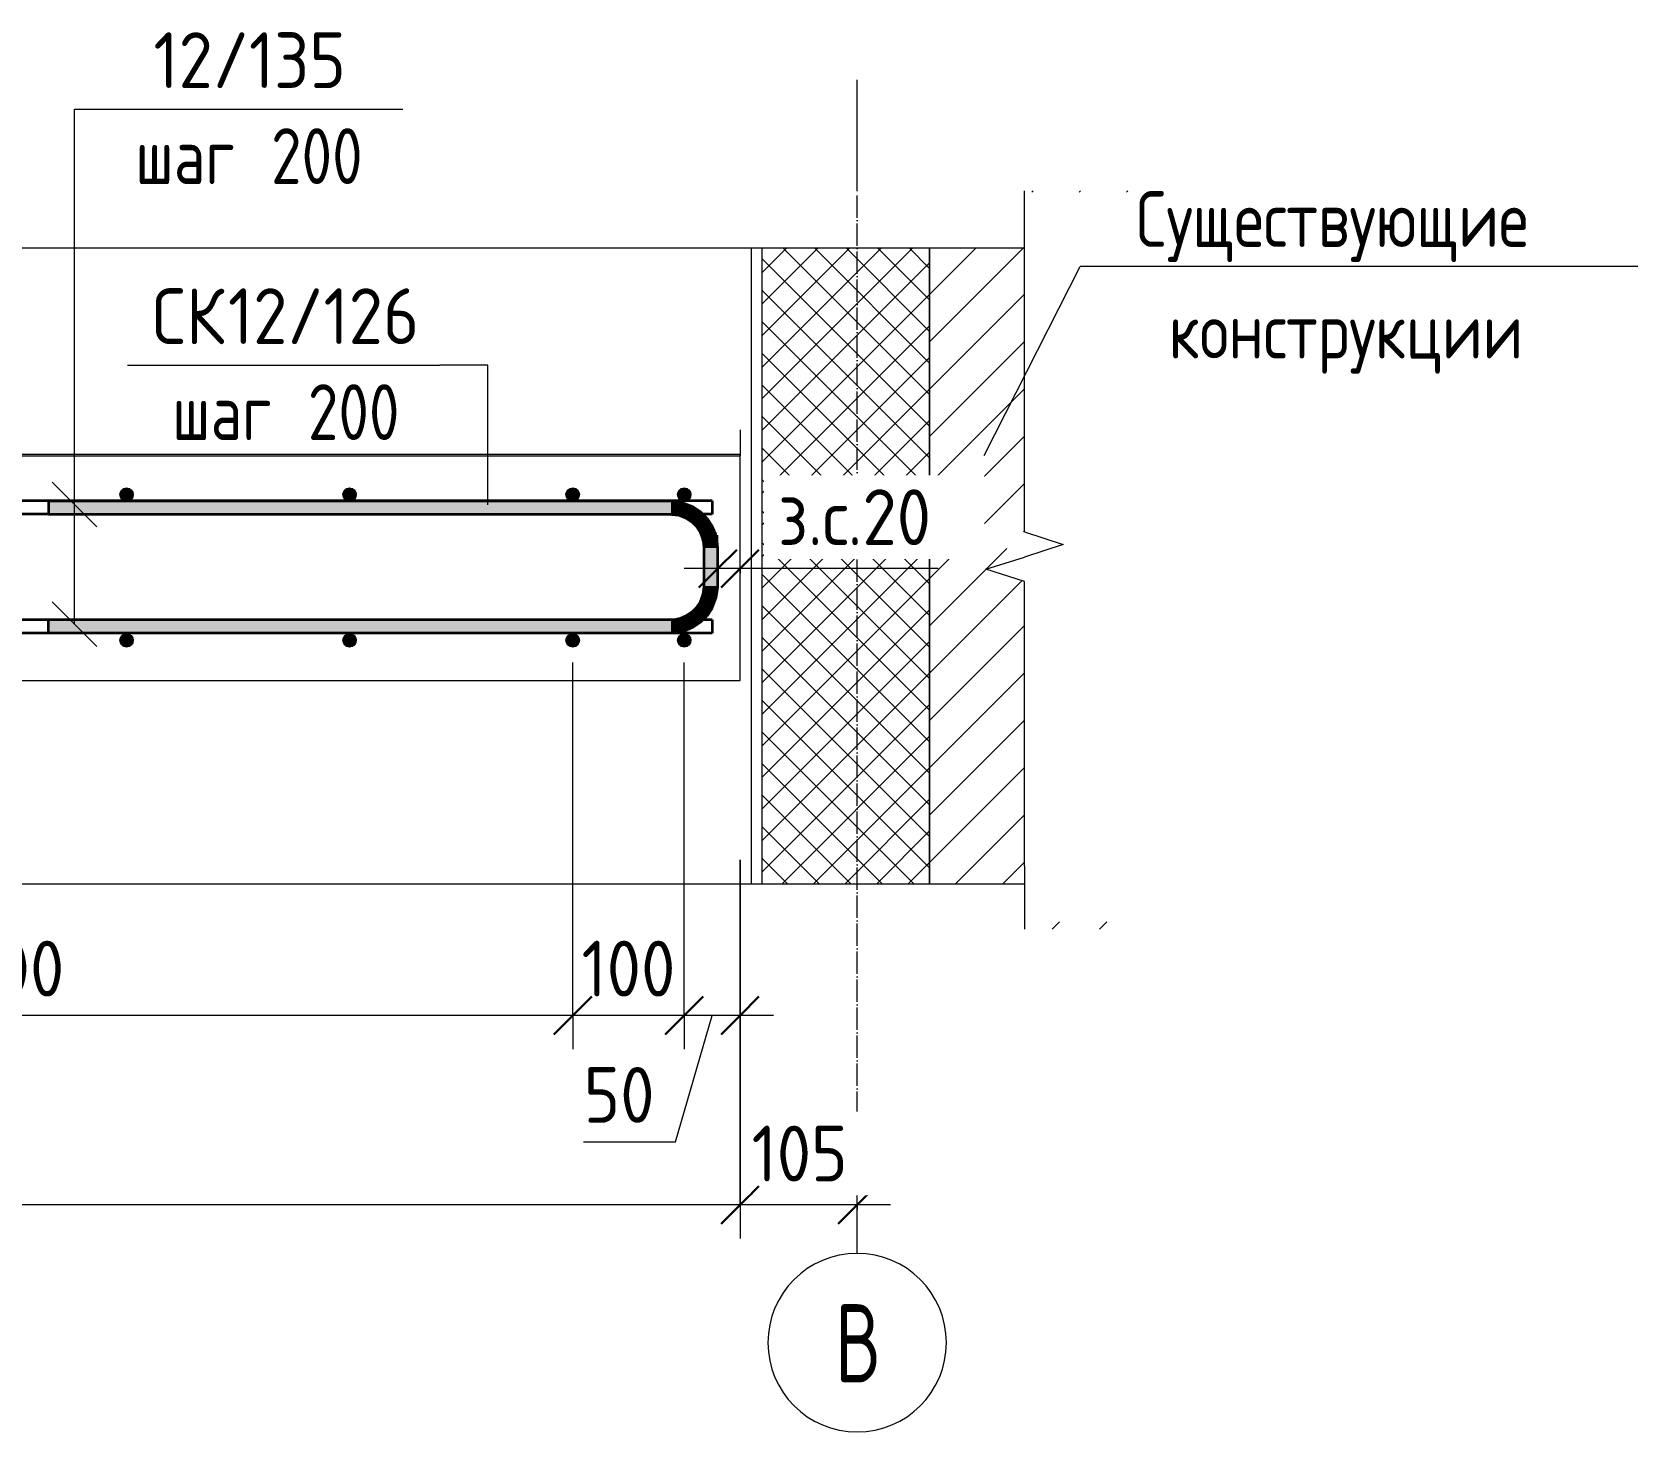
# Model space of a CAD drawing. Header units: millimetres. Extents: x 1059 to 21651, y -4238 to 7265.
# Drawn here: x 14683 to 16122, y -860 to 395 of the extents above; entities that cross this region are included whole.
import ezdxf

# ---------------------------------------------------------------- set-up
doc = ezdxf.new("R2010")
doc.units = ezdxf.units.MM
doc.linetypes.add('02 Штрихпунктирная _20 мм_', pattern=[25, 20, -2.5, 0, -2.5])
for name, color, linetype, lineweight in [('AA_Dim', 7, 'Continuous', 9), ('AA_Dim-20', 7, 'Continuous', 9), ('AA_Oformlenie', 7, 'Continuous', 9), ('AA_Vinoska', 7, 'Continuous', 9), ('AF_Perekritie', 7, 'Continuous', 60), ('AF_Perekritie_Опалубка', 253, 'Continuous', 20), ('AF_Stena', 7, 'Continuous', 60), ('AF_Stena_Опалубка_Существующая', 253, 'Continuous', 20), ('KR_Armatura', 7, 'Continuous', 20), ('KR_Armatura_Tonkie', 7, 'Continuous', 20), ('Оси', 7, 'Continuous', 9)]:
    doc.layers.add(name, color=color, linetype=linetype, lineweight=lineweight)
doc.styles.add('GOST Common', font='GOST_Common.ttf', dxfattribs={"width": 0.85, "height": 50})
doc.styles.add('ISOCPEUR_1', font='isocpeur.TTF', dxfattribs={"width": 0.9, "height": 50})
doc.styles.add('ISOCPEUR_2', font='isocpeur.TTF', dxfattribs={"width": 0.8, "height": 50})
doc.styles.add('ISOCPEUR_4', font='isocpeur.TTF', dxfattribs={"width": 0.7, "height": 70})
doc.dimstyles.new('01_Точн_3_знака__непрозр_', dxfattribs={"dimscale": 304.8, "dimtxt": 50.137748, "dimasz": 0.111549, "dimexe": 0.098425, "dimexo": 0.065617, "dimgap": 0.019685, "dimtad": 1, "dimdec": 3, "dimrnd": 0.001, "dimdsep": 46, "dimtxsty": 'ISOCPEUR_1', "dimblk1": 'OBLIQUE', "dimblk2": 'OBLIQUE', "dimsah": 1, "dimcen": 0.09, "dimdle": 0.098425, "dimazin": 0, "dimtfac": 1, "dimtdec": 4, "dimtix": 1, "dimtmove": 1, "dimatfit": 3, "dimfxl": 1, "dimtvp": 1, "dimtfill": 1, "dimtolj": 1, "dimtzin": 0, "dimlwd": 18, "dimlwe": 18, "dimarcsym": 2})
doc.dimstyles.new('01_Точн_3_знака__непрозр__1', dxfattribs={"dimscale": 304.8, "dimtxt": 50.137748, "dimasz": 0.111549, "dimexe": 0.098425, "dimexo": 0.065617, "dimgap": 0.019685, "dimtad": 1, "dimdec": 3, "dimrnd": 0.001, "dimdsep": 46, "dimtxsty": 'ISOCPEUR_1', "dimblk1": 'OBLIQUE', "dimblk2": 'OBLIQUE', "dimsah": 1, "dimcen": 0.09, "dimdle": 0.098425, "dimazin": 0, "dimtfac": 1, "dimtdec": 4, "dimtix": 1, "dimtmove": 0, "dimatfit": 3, "dimfxl": 1, "dimtvp": 1, "dimtfill": 1, "dimtolj": 1, "dimtzin": 0, "dimlwd": 18, "dimlwe": 18, "dimarcsym": 2})
doc.dimstyles.new('05_Округл_1мм__прозр_', dxfattribs={"dimscale": 304.8, "dimtxt": 50.137748, "dimasz": 0.111549, "dimexe": 0.098425, "dimexo": 0.065617, "dimgap": 0.006562, "dimtad": 1, "dimdec": 0, "dimdsep": 46, "dimtxsty": 'ISOCPEUR_1', "dimblk1": 'OBLIQUE', "dimblk2": 'OBLIQUE', "dimsah": 1, "dimcen": 0.09, "dimdle": 0.098425, "dimazin": 0, "dimtfac": 1, "dimtdec": 4, "dimtix": 1, "dimtmove": 0, "dimatfit": 3, "dimfxl": 1, "dimtvp": 1, "dimtolj": 1, "dimtzin": 0, "dimlwd": 18, "dimlwe": 18, "dimarcsym": 2})
doc.dimstyles.new('05_Округл_1мм__прозр__1', dxfattribs={"dimscale": 304.8, "dimtxt": 50.137748, "dimasz": 0.111549, "dimexe": 0.098425, "dimexo": 0.065617, "dimgap": 0.006562, "dimtad": 1, "dimdec": 0, "dimdsep": 46, "dimtxsty": 'ISOCPEUR_1', "dimblk1": 'OBLIQUE', "dimblk2": 'OBLIQUE', "dimsah": 1, "dimcen": 0.09, "dimdle": 0.098425, "dimazin": 0, "dimtfac": 1, "dimtdec": 4, "dimtix": 1, "dimtmove": 1, "dimatfit": 3, "dimfxl": 1, "dimtvp": 1, "dimtolj": 1, "dimtzin": 0, "dimlwd": 18, "dimlwe": 18, "dimarcsym": 2})

# ---------------------------------------------------------------- blocks, each defined once
blk = doc.blocks.new('Лестница - Лестница-3665978-КР_РЗ_Арм_а')
at = {"layer": 'AF_Perekritie', "lineweight": 20}
for p, q in [((19585.1, 15.3), (19585.1, 38.6)), ((20985.1, 38.6), (20985.1, 15.3)), ((19585.1, 16.6), (19585.1, -25.4)), ((20985.1, 16.6), (19585.1, 16.6)), ((19585.1, 16.6), (19585.1, 15.3)), ((19585.1, 15.3), (20985.1, 15.3)), ((20985.1, -186.1), (20985.1, 16.6)), ((20985.1, 15.3), (20985.1, 16.6)), ((19585.1, -37.4), (19585.1, -131.4)), ((19585.1, -143.4), (19585.1, -186.1)), ((19585.1, -185.6), (19585.1, -186.1)), ((19585.1, -186.1), (20985.1, -186.1)), ((20985.1, -186.1), (20985.1, -185.6))]:
    blk.add_line(p, q, dxfattribs=at)
blk = doc.blocks.new('011_ЛинияОбрыва _ЭлУзла_Линия_ - Тип 1-4009934-КР_РЗ_Арм_а')
at = {"layer": 'AA_Oformlenie'}
for p, q in [((20187.5, 201.6), (19320.1, 201.6)), ((21190.1, 201.6), (20232.1, 201.6))]:
    blk.add_line(p, q, dxfattribs=at)
blk = doc.blocks.new('011_ЛинияОбрыва _ЭлУзла_Линия_ - Тип 1-V11-КР_РЗ_Арм_а')
at = {"layer": 'AA_Oformlenie'}
for p, q in [((19320.1, -368.3), (20188.1, -368.3)), ((20232.6, -368.3), (21190.1, -368.3))]:
    blk.add_line(p, q, dxfattribs=at)
blk = doc.blocks.new('011_ЛинияОбрыва _ЭлУзла_Линия_ - Тип 1-4009939-КР_РЗ_Арм_а')
at = {"layer": 'AA_Oformlenie'}
for p, q in [((21240.1, -52.9), (21240.1, 201.6)), ((21240.1, -352.4), (21240.1, -97.4))]:
    blk.add_line(p, q, dxfattribs=at)
blk = doc.blocks.new('010_Текст с выноской - Текст 2 строки-4009738-КР_РЗ_Арм_а')
at = {"layer": 'AA_Vinoska'}
blk.add_line((21790.1, 184.9), (21290.1, 184.9), dxfattribs=at)
blk = doc.blocks.new('042_М_Арматуры - Диам длина поз _ Шаг-2260295-КР_РЗ_Арм_а')
at = {"layer": 'AA_Vinoska'}
blk.add_line((20435.8, 96.5), (20715.8, 96.5), dxfattribs=at)
blk = doc.blocks.new('042_М_Арматуры - Диам длина поз _ Шаг _засечки_-3174167-КР_РЗ_Арм_а')
at = {"layer": 'AA_Vinoska'}
blk.add_line((20402.8, 325.9), (20682.8, 325.9), dxfattribs=at)
blk = doc.blocks.new('Ось сетки - d_4мм-2765513-КР_РЗ_Арм_а')
at = {"layer": 'Оси'}
for start, end in [(0, 180), (0, 180), (180, 360), (180, 360)]:
    blk.add_arc((21090.1, -779.6), 80, start, end, dxfattribs=at)
blk = doc.blocks.new('DIMBLOCK76-КР_РЗ_Арм_а')
at = {"layer": 'AA_Dim-20', "lineweight": 18}
for p, q in [((15297.3, -89.9), (15297.3, -55.8)), ((15317.3, -89.9), (15317.3, -55.8)), ((15347.3, -85.8), (15267.3, -85.8)), ((15297.3, -85.8), (15297.3, -89.9)), ((15331.3, -85.8), (15307.3, -85.8)), ((15317.3, -85.8), (15317.3, -89.9)), ((15495.1, -85.8), (15331.3, -85.8))]:
    blk.add_line(p, q, dxfattribs=at)
at = {"layer": 'AA_Dim-20', "lineweight": 30}
for p, q in [((15297.3, -85.8), (15314.3, -68.8)), ((15317.3, -85.8), (15334.3, -68.8)), ((15297.3, -85.8), (15280.3, -102.8)), ((15317.3, -85.8), (15300.3, -102.8))]:
    blk.add_line(p, q, dxfattribs=at)
at = {"layer": 'AA_Dim-20', "color": 0, "lineweight": 18, "insert": (15351.3, -14.7), "char_height": 50, "width": 172.55, "attachment_point": 1, "line_spacing_factor": 1.135194, "style": 'ISOCPEUR_1', "bg_fill": 3, "box_fill_scale": 1.25, "bg_fill_color": 256, "bg_fill_true_color": 13158600, "bg_fill_transparency": 0}
blk.add_mtext('з.с.20', dxfattribs=at)
blk = doc.blocks.new('_Oblique')
at = {"color": 0, "linetype": 'ByBlock', "lineweight": -2}
blk.add_line((-0.5, -0.5), (0.5, 0.5), dxfattribs=at)
blk = doc.blocks.new('DIMBLOCK77-КР_РЗ_Арм_а')
at = {"layer": 'AA_Dim-20', "lineweight": 18}
for p, q in [((15167.3, -486.4), (15167.3, -170)), ((15267.3, -486.4), (15267.3, -170)), ((15317.3, -486.4), (15317.3, -346.7)), ((15167.3, -486.4), (15167.3, -516.4)), ((15259.5, -599.7), (15292.3, -486.4)), ((15347.3, -486.4), (15267.3, -486.4)), ((15267.3, -486.4), (15267.3, -516.4)), ((15317.3, -486.4), (15317.3, -516.4)), ((15177.1, -599.7), (15259.5, -599.7))]:
    blk.add_line(p, q, dxfattribs=at)
at = {"layer": 'AA_Dim-20', "lineweight": 30}
for p, q in [((15167.3, -486.4), (15184.3, -469.4)), ((15267.3, -486.4), (15284.3, -469.4)), ((15317.3, -486.4), (15334.3, -469.4)), ((15167.3, -486.4), (15150.3, -503.4)), ((15267.3, -486.4), (15250.3, -503.4)), ((15317.3, -486.4), (15300.3, -503.4))]:
    blk.add_line(p, q, dxfattribs=at)
at = {"layer": 'AA_Dim-20', "color": 0, "lineweight": 18, "insert": (15177.1, -532.5), "char_height": 50, "width": 74.923, "attachment_point": 1, "line_spacing_factor": 1.135194, "style": 'ISOCPEUR_1'}
blk.add_mtext('50', dxfattribs=at)
blk = doc.blocks.new('_None')
blk = doc.blocks.new('DIMBLOCK78-КР_РЗ_Арм_а')
at = {"layer": 'AA_Dim-20', "lineweight": 18}
for p, q in [((15167.3, -486.4), (15167.3, -170)), ((15267.3, -486.4), (15267.3, -170)), ((15267.3, -486.4), (15167.3, -486.4)), ((15167.3, -486.4), (15167.3, -516.4)), ((15267.3, -486.4), (15267.3, -516.4))]:
    blk.add_line(p, q, dxfattribs=at)
at = {"layer": 'AA_Dim-20', "lineweight": 30}
for p, q in [((15167.3, -486.4), (15184.3, -469.4)), ((15267.3, -486.4), (15284.3, -469.4)), ((15167.3, -486.4), (15150.3, -503.4)), ((15267.3, -486.4), (15250.3, -503.4))]:
    blk.add_line(p, q, dxfattribs=at)
at = {"layer": 'AA_Dim-20', "color": 0, "lineweight": 18, "insert": (15175.2, -419.3), "char_height": 50, "width": 101.032, "attachment_point": 1, "line_spacing_factor": 1.135194, "style": 'ISOCPEUR_1'}
blk.add_mtext('100', dxfattribs=at)
blk = doc.blocks.new('DIMBLOCK79-КР_РЗ_Арм_а')
at = {"layer": 'AA_Dim-20', "lineweight": 18}
for p, q in [((13967.3, -486.4), (13967.3, -170)), ((15167.3, -486.4), (15167.3, -170)), ((13917.3, -486.4), (13917.3, -346.7)), ((13917.3, -486.4), (13917.3, -516.4)), ((15167.3, -486.4), (13967.3, -486.4)), ((13967.3, -486.4), (13967.3, -516.4)), ((15167.3, -486.4), (15167.3, -516.4))]:
    blk.add_line(p, q, dxfattribs=at)
at = {"layer": 'AA_Dim-20', "lineweight": 30}
for p, q in [((13917.3, -486.4), (13934.3, -469.4)), ((13967.3, -486.4), (13984.3, -469.4)), ((15167.3, -486.4), (15184.3, -469.4)), ((13917.3, -486.4), (13900.3, -503.4)), ((13967.3, -486.4), (13950.3, -503.4)), ((15167.3, -486.4), (15150.3, -503.4))]:
    blk.add_line(p, q, dxfattribs=at)
at = {"layer": 'AA_Dim-20', "color": 0, "lineweight": 18, "insert": (14415.9, -419.3), "char_height": 50, "width": 363.262, "attachment_point": 1, "line_spacing_factor": 1.135194, "style": 'ISOCPEUR_1'}
blk.add_mtext('6х200=1200', dxfattribs=at)
blk = doc.blocks.new('DIMBLOCK81-КР_РЗ_Арм_а')
at = {"layer": 'AA_Dim-20', "lineweight": 18}
for p, q in [((15317.3, -346.7), (15317.3, -686.2)), ((15317.3, -656.2), (15317.3, -346.7)), ((15422.3, -660.3), (15422.3, -626.2)), ((15452.3, -656.2), (15317.3, -656.2)), ((15422.3, -656.2), (15422.3, -660.3))]:
    blk.add_line(p, q, dxfattribs=at)
at = {"layer": 'AA_Dim-20', "lineweight": 30}
for p, q in [((15317.3, -656.2), (15334.3, -639.2)), ((15422.3, -656.2), (15439.3, -639.2)), ((15317.3, -656.2), (15300.3, -673.2)), ((15422.3, -656.2), (15405.3, -673.2))]:
    blk.add_line(p, q, dxfattribs=at)
at = {"layer": 'AA_Dim-20', "color": 0, "lineweight": 18, "insert": (15327.7, -585.1), "char_height": 50, "width": 101.032, "attachment_point": 1, "line_spacing_factor": 1.135194, "style": 'ISOCPEUR_1', "bg_fill": 3, "box_fill_scale": 1.25, "bg_fill_color": 256, "bg_fill_true_color": 13158600, "bg_fill_transparency": 0}
blk.add_mtext('105', dxfattribs=at)
blk = doc.blocks.new('DIMBLOCK82-КР_РЗ_Арм_а')
at = {"layer": 'AA_Dim-20', "lineweight": 18}
for p, q in [((15317.3, -346.7), (15317.3, -686.2)), ((15317.3, -656.2), (15317.3, -346.7)), ((13917.3, -656.2), (13917.3, -428.8)), ((13917.3, -432.8), (13917.3, -686.2)), ((15317.3, -656.2), (13917.3, -656.2))]:
    blk.add_line(p, q, dxfattribs=at)
at = {"layer": 'AA_Dim-20', "lineweight": 30}
for p, q in [((13917.3, -656.2), (13934.3, -639.2)), ((15317.3, -656.2), (15334.3, -639.2)), ((13917.3, -656.2), (13900.3, -673.2)), ((15317.3, -656.2), (15300.3, -673.2))]:
    blk.add_line(p, q, dxfattribs=at)
at = {"layer": 'AA_Dim-20', "color": 0, "lineweight": 18, "insert": (14557.7, -585.1), "char_height": 50, "width": 143.034, "attachment_point": 1, "line_spacing_factor": 1.135194, "style": 'ISOCPEUR_1', "bg_fill": 3, "box_fill_scale": 1.25, "bg_fill_color": 256, "bg_fill_true_color": 13158600, "bg_fill_transparency": 0}
blk.add_mtext('1400', dxfattribs=at)

msp = doc.modelspace()

# ---------------------------------------------------------------- hatches: boundary and pattern name
at = {"layer": 'AF_Stena', "lineweight": 9}
h = msp.add_hatch(dxfattribs=at)
h.set_pattern_fill('FP_9', color=9, style=0, pattern_type=2)
h.set_pattern_definition([(45, (14395.82, 1.927), (-21.2132, 21.2132), [])])
h.paths.add_polyline_path([(15668.1242, -408.903), (15668.1242, -402.4103), (15572.2806, -402.4103), (15572.2806, -408.903)])
h.paths.add_polyline_path([(15487.2806, -368.2734), (15572.2806, -368.2734), (15572.2806, -97.3912), (15537.6396, -86.3912), (15572.2806, -75.3912), (15556.5795, -75.3912), (15556.5795, -52.8677), (15572.2806, -52.8677), (15572.2806, 201.628), (15487.2806, 201.628), (15487.2806, -97.3912)])
h.paths.add_polyline_path([(15668.1242, 251.628), (15668.1242, 252.8973), (15572.2806, 252.8973), (15572.2806, 251.628)])
h = msp.add_hatch(dxfattribs=at)
h.set_pattern_fill('FP_10', color=9, style=0, pattern_type=2)
h.set_pattern_definition([(45, (14395.819, 1.927), (-14.14214, 14.14214), []), (135, (14395.819, 1.927), (-14.14214, -14.14214), [])])
h.paths.add_polyline_path([(15487.2806, -368.2734), (15487.2806, 201.628), (15337.2806, 201.628), (15337.2806, -368.2734)])
at = {"layer": 'KR_Armatura'}
h = msp.add_hatch(color=256, dxfattribs=at)
edge = h.paths.add_edge_path()
edge.add_arc((14767.2806, -19.4431), 6, 0, 360)
for points in [[(14770.2806, -24.6393), (14773.2806, -19.4431), (14770.2806, -14.247), (14764.2806, -14.247), (14761.2806, -19.4431), (14764.2806, -24.6393)], [(14964.2806, -24.6393), (14970.2806, -24.6393), (14973.2806, -19.4431), (14970.2806, -14.247), (14964.2806, -14.247), (14961.2806, -19.4431)], [(15170.2806, -24.6393), (15173.2806, -19.4431), (15170.2806, -14.247), (15164.2806, -14.247), (15161.2806, -19.4431), (15164.2806, -24.6393)], [(15264.2806, -24.6393), (15270.2806, -24.6393), (15273.2806, -19.4431), (15270.2806, -14.247), (15264.2806, -14.247), (15261.2806, -19.4431)], [(14764.2806, -155.2388), (14770.2806, -155.2388), (14773.2806, -150.0427), (14770.2806, -144.8465), (14764.2806, -144.8465), (14761.2806, -150.0427)], [(14964.2806, -155.2388), (14970.2806, -155.2388), (14973.2806, -150.0427), (14970.2806, -144.8465), (14964.2806, -144.8465), (14961.2806, -150.0427)], [(15164.2806, -155.2388), (15170.2806, -155.2388), (15173.2806, -150.0427), (15170.2806, -144.8465), (15164.2806, -144.8465), (15161.2806, -150.0427)], [(15264.2806, -155.2388), (15270.2806, -155.2388), (15273.2806, -150.0427), (15270.2806, -144.8465), (15264.2806, -144.8465), (15261.2806, -150.0427)]]:
    msp.add_hatch(color=256, dxfattribs=at).paths.add_polyline_path(points)
h = msp.add_hatch(color=256, dxfattribs=at)
edge = h.paths.add_edge_path()
edge.add_arc((14967.2806, -19.4431), 6, 0, 360)
h = msp.add_hatch(color=256, dxfattribs=at)
edge = h.paths.add_edge_path()
edge.add_arc((15167.2806, -19.4431), 6, 0, 360)
h = msp.add_hatch(color=256, dxfattribs=at)
edge = h.paths.add_edge_path()
edge.add_arc((15267.2806, -19.4431), 6, 0, 360)
h = msp.add_hatch(color=256, dxfattribs=at)
edge = h.paths.add_edge_path()
edge.add_arc((14767.2806, -150.0427), 6, 0, 360)
h = msp.add_hatch(color=256, dxfattribs=at)
edge = h.paths.add_edge_path()
edge.add_arc((14967.2806, -150.0427), 6, 0, 360)
h = msp.add_hatch(color=256, dxfattribs=at)
edge = h.paths.add_edge_path()
edge.add_arc((15167.2806, -150.0427), 6, 0, 360)
h = msp.add_hatch(color=256, dxfattribs=at)
edge = h.paths.add_edge_path()
edge.add_arc((15267.2806, -150.0427), 6, 0, 360)
at = {"layer": 'KR_Armatura_Tonkie'}
for color, points in [(250, [(15138.3579, -37.4152), (15255.2806, -37.4152), (15255.2806, -25.4152), (14697.2806, -25.4152), (14697.2806, -37.4152)]), (250, [(15256.0169, -37.4242), (15256.3112, -25.4278), (15255.2806, -25.4152)]), (250, [(15256.0169, -37.4242), (15255.2806, -25.4152), (15255.2806, -37.4152)]), (250, [(15262.5706, -38.3139), (15256.3112, -25.4278), (15256.0169, -37.4242)]), (250, [(15262.5706, -38.3139), (15265.4851, -26.6732), (15256.3112, -25.4278)]), (250, [(15269.4235, -40.9562), (15265.4851, -26.6732), (15262.5706, -38.3139)]), (250, [(15269.4235, -40.9562), (15275.0782, -30.372), (15265.4851, -26.6732)]), (250, [(15274.3134, -44.222), (15275.0782, -30.372), (15269.4235, -40.9562)]), (250, [(15274.3134, -44.222), (15281.924, -34.9442), (15275.0782, -30.372)]), (250, [(15278.4717, -48.3784), (15281.924, -34.9442), (15274.3134, -44.222), (15275.0782, -44.9865)]), (250, [(15278.4717, -48.3784), (15287.7462, -40.7636), (15281.924, -34.9442)]), (250, [(15281.7387, -53.2656), (15287.7462, -40.7636), (15278.4717, -48.3784)]), (250, [(15281.7387, -53.2656), (15292.3207, -47.6068), (15287.7462, -40.7636), (15281.924, -52.88)]), (250, [(15283.989, -58.6957), (15292.3207, -47.6068), (15281.7387, -53.2656), (15282.5449, -55.2108)]), (250, [(15283.989, -58.6957), (15295.4718, -55.2108), (15292.3207, -47.6068), (15284.7191, -57.724)]), (250, [(15284.9559, -62.9997), (15295.4718, -55.2108), (15283.989, -58.6957), (15284.5602, -61.2381)]), (250, [(15284.9559, -62.9997), (15296.8259, -61.2381), (15295.4718, -55.2108), (15290.7668, -58.6957)]), (250, [(15285.2806, -67.3988), (15296.8259, -61.2381), (15284.9559, -62.9997)]), (250, [(15297.2806, -67.3988), (15296.8259, -61.2381), (15285.2806, -67.3988), (15295.4718, -67.3988)]), (250, [(15297.2806, -101.3832), (15297.2806, -67.3988), (15285.2806, -67.3988), (15285.2806, -101.3832)]), (250, [(15281.7387, -115.5164), (15296.0217, -111.585), (15284.3817, -108.668), (15283.2559, -111.585)]), (250, [(15292.3207, -121.1752), (15296.0217, -111.585), (15281.7387, -115.5164), (15284.3817, -116.9297)]), (250, [(15284.3817, -108.668), (15297.2679, -102.4136), (15285.2715, -102.119), (15285.2315, -102.4136)]), (250, [(15296.0217, -111.585), (15297.2679, -102.4136), (15284.3817, -108.668)]), (250, [(15285.2715, -102.119), (15297.2806, -101.3832), (15285.2806, -101.3832)]), (250, [(15297.2679, -102.4136), (15297.2806, -101.3832), (15285.2806, -102.1192)]), (250, [(15275.0782, -138.41), (15269.4235, -127.8259), (15263.9898, -130.0755), (15274.3134, -137.8351)]), (250, [(15281.924, -133.8378), (15274.3134, -124.56), (15269.4235, -127.8259), (15278.4717, -132.1775)]), (250, [(15275.0782, -138.41), (15281.924, -133.8378), (15269.4235, -127.8259), (15274.3134, -136.9785)]), (250, [(15287.7462, -128.0184), (15278.4717, -120.4036), (15274.3134, -124.56), (15281.7387, -126.4717)]), (250, [(15281.924, -133.8378), (15287.7462, -128.0184), (15274.3134, -124.56)]), (250, [(15292.3207, -121.1752), (15281.7387, -115.5164), (15278.4717, -120.4036), (15287.7462, -120.9203)]), (250, [(15287.7462, -128.0184), (15292.3207, -121.1752), (15278.4717, -120.4036), (15281.7387, -123.086)]), (256, [(14697.2806, -143.3668), (15255.2806, -143.3668), (15255.2806, -131.3668), (14697.2806, -131.3668)]), (250, [(15261.4429, -142.9125), (15259.6829, -131.0422), (15255.2806, -131.3668)]), (250, [(15255.2806, -143.3668), (15261.4429, -142.9125), (15255.2806, -131.3668)]), (250, [(15267.4718, -141.5592), (15263.9898, -130.0755), (15259.6829, -131.0422), (15261.4429, -133.4186)]), (250, [(15261.4429, -142.9125), (15267.4718, -141.5592), (15259.6829, -131.0422)]), (250, [(15267.4718, -141.5592), (15275.0782, -138.41), (15263.9898, -130.0755)])]:
    msp.add_hatch(color=color, dxfattribs=at).paths.add_polyline_path(points)

# ---------------------------------------------------------------- linework, layer by layer
at = {"layer": 'AA_Vinoska'}
for p, q in [((14720.5878, 325.9325), (14735.0505, 325.9325)), ((14720.5878, -135.5322), (14720.5878, 325.9325)), ((14720.6472, 325.9325), (14735.0505, 325.9325)), ((14720.6472, -28.3872), (14720.6472, 325.9325)), ((15572.2806, 201.628), (15572.2806, 252.8973)), ((15522.2806, 201.628), (15572.2806, 201.628)), ((15536.122, 15.738), (15622.2931, 184.912)), ((15091.1261, 96.4785), (15048.0604, 96.4785)), ((15091.1261, -28.4794), (15091.1261, 96.4785)), ((14720.6472, -28.3872), (14700.6472, -8.3872)), ((14720.6472, -28.3872), (14740.6472, -48.3872)), ((15572.2806, -52.8677), (15606.9406, -64.1294)), ((15606.9406, -64.1294), (15572.2806, -75.3912)), ((15537.6396, -86.3912), (15572.2806, -75.3912)), ((15572.2806, -97.3912), (15537.6396, -86.3912)), ((14720.5878, -135.5322), (14700.5878, -115.5322)), ((14720.5878, -135.5322), (14740.5878, -155.5322)), ((15572.2806, -352.4103), (15572.2806, -408.903)), ((15522.2806, -368.2734), (15572.2806, -368.2734))]:
    msp.add_line(p, q, dxfattribs=at)
at = {"layer": 'AF_Stena_Опалубка_Существующая', "color": 254}
for p, q in [((15327.2806, 201.628), (15327.2806, -368.2734)), ((15337.2806, -368.2734), (15337.2806, 201.628)), ((15487.2806, 201.628), (15487.2806, -368.2734)), ((15487.2806, -368.2734), (15487.2806, 201.628))]:
    msp.add_line(p, q, dxfattribs=at)
at = {"layer": 'KR_Armatura'}
for p, q in [((14764.2806, -14.247), (14761.2806, -19.4431)), ((14770.2806, -14.247), (14764.2806, -14.247)), ((14773.2806, -19.4431), (14770.2806, -14.247)), ((14964.2806, -14.247), (14961.2806, -19.4431)), ((14970.2806, -14.247), (14964.2806, -14.247)), ((14973.2806, -19.4431), (14970.2806, -14.247)), ((15164.2806, -14.247), (15161.2806, -19.4431)), ((15170.2806, -14.247), (15164.2806, -14.247)), ((15173.2806, -19.4431), (15170.2806, -14.247)), ((15264.2806, -14.247), (15261.2806, -19.4431)), ((15270.2806, -14.247), (15264.2806, -14.247)), ((15273.2806, -19.4431), (15270.2806, -14.247)), ((14761.2806, -18.9402), (14761.2806, -19.4431)), ((14761.2806, -19.4431), (14764.2806, -24.6393)), ((14764.2806, -24.6393), (14770.2806, -24.6393)), ((14770.2806, -24.6393), (14773.2806, -19.4431)), ((14773.2806, -18.9402), (14773.2806, -19.4431)), ((14961.2806, -18.9402), (14961.2806, -19.4431)), ((14961.2806, -19.4431), (14964.2806, -24.6393)), ((14964.2806, -24.6393), (14970.2806, -24.6393)), ((14970.2806, -24.6393), (14973.2806, -19.4431)), ((14973.2806, -18.9402), (14973.2806, -19.4431)), ((15161.2806, -18.9402), (15161.2806, -19.4431)), ((15161.2806, -19.4431), (15164.2806, -24.6393)), ((15164.2806, -24.6393), (15170.2806, -24.6393)), ((15170.2806, -24.6393), (15173.2806, -19.4431)), ((15173.2806, -18.9402), (15173.2806, -19.4431)), ((15261.2806, -18.9402), (15261.2806, -19.4431)), ((15261.2806, -19.4431), (15264.2806, -24.6393)), ((15264.2806, -24.6393), (15270.2806, -24.6393)), ((15270.2806, -24.6393), (15273.2806, -19.4431)), ((15273.2806, -18.9402), (15273.2806, -19.4431)), ((14764.2806, -144.8465), (14761.2806, -150.0427)), ((14761.2806, -149.5397), (14761.2806, -150.0427)), ((14761.2806, -150.0427), (14764.2806, -155.2388)), ((14770.2806, -144.8465), (14764.2806, -144.8465)), ((14764.2806, -155.2388), (14770.2806, -155.2388)), ((14773.2806, -150.0427), (14770.2806, -144.8465)), ((14770.2806, -155.2388), (14773.2806, -150.0427)), ((14773.2806, -149.5397), (14773.2806, -150.0427)), ((14964.2806, -144.8465), (14961.2806, -150.0427)), ((14961.2806, -149.5397), (14961.2806, -150.0427)), ((14961.2806, -150.0427), (14964.2806, -155.2388)), ((14970.2806, -144.8465), (14964.2806, -144.8465)), ((14964.2806, -155.2388), (14970.2806, -155.2388)), ((14973.2806, -150.0427), (14970.2806, -144.8465)), ((14970.2806, -155.2388), (14973.2806, -150.0427)), ((14973.2806, -149.5397), (14973.2806, -150.0427)), ((15164.2806, -144.8465), (15161.2806, -150.0427)), ((15161.2806, -149.5397), (15161.2806, -150.0427)), ((15161.2806, -150.0427), (15164.2806, -155.2388)), ((15170.2806, -144.8465), (15164.2806, -144.8465)), ((15164.2806, -155.2388), (15170.2806, -155.2388)), ((15173.2806, -150.0427), (15170.2806, -144.8465)), ((15170.2806, -155.2388), (15173.2806, -150.0427)), ((15173.2806, -149.5397), (15173.2806, -150.0427)), ((15264.2806, -144.8465), (15261.2806, -150.0427)), ((15261.2806, -149.5397), (15261.2806, -150.0427)), ((15261.2806, -150.0427), (15264.2806, -155.2388)), ((15270.2806, -144.8465), (15264.2806, -144.8465)), ((15264.2806, -155.2388), (15270.2806, -155.2388)), ((15273.2806, -150.0427), (15270.2806, -144.8465)), ((15270.2806, -155.2388), (15273.2806, -150.0427)), ((15273.2806, -149.5397), (15273.2806, -150.0427))]:
    msp.add_line(p, q, dxfattribs=at)
for centre in [(14767.2806, -19.4431), (14967.2806, -19.4431), (15167.2806, -19.4431), (15267.2806, -19.4431), (14767.2806, -150.0427), (14967.2806, -150.0427), (15167.2806, -150.0427), (15267.2806, -150.0427)]:
    msp.add_circle(centre, 6, dxfattribs=at)
at = {"layer": 'KR_Armatura_Tonkie', "lineweight": 35}
for p, q in [((15292.2806, -25.0527), (13942.2806, -25.0527)), ((15255.2806, -25.4152), (14697.2806, -25.4152)), ((14697.2806, -25.4152), (14697.2806, -37.4152)), ((15256.3112, -25.4278), (15255.2806, -25.4152)), ((15265.4851, -26.6732), (15256.3112, -25.4278)), ((15275.0782, -30.372), (15265.4851, -26.6732)), ((15292.2806, -25.0527), (15292.2806, -37.0527)), ((14697.2806, -37.0527), (14437.2806, -37.0527)), ((15255.2806, -37.4152), (14697.2806, -37.4152)), ((15256.0169, -37.4242), (15255.2806, -37.4152)), ((15262.5706, -38.3139), (15256.0169, -37.4242)), ((15269.4235, -40.9562), (15262.5706, -38.3139)), ((15274.3134, -44.222), (15269.4235, -40.9562)), ((15281.924, -34.9442), (15275.0782, -30.372)), ((15287.7462, -40.7636), (15281.924, -34.9442)), ((15292.2806, -37.0527), (15284.0335, -37.0527)), ((15292.3207, -47.6068), (15287.7462, -40.7636)), ((15278.4717, -48.3784), (15274.3134, -44.222)), ((15281.7387, -53.2656), (15278.4717, -48.3784)), ((15283.989, -58.6957), (15281.7387, -53.2656)), ((15295.4718, -55.2108), (15292.3207, -47.6068)), ((15296.8259, -61.2381), (15295.4718, -55.2108)), ((15284.9559, -62.9997), (15283.989, -58.6957)), ((15285.2806, -67.3988), (15284.9559, -62.9997)), ((15285.2806, -101.3832), (15285.2806, -67.3988)), ((15297.2806, -67.3988), (15296.8259, -61.2381)), ((15297.2806, -101.3832), (15297.2806, -67.3988)), ((15281.7387, -115.5164), (15284.3817, -108.668)), ((15284.3817, -108.668), (15285.2715, -102.119)), ((15285.2715, -102.119), (15285.2806, -101.3832)), ((15292.3207, -121.1752), (15296.0217, -111.585)), ((15296.0217, -111.585), (15297.2679, -102.4136)), ((15297.2679, -102.4136), (15297.2806, -101.3832)), ((15263.9898, -130.0755), (15269.4235, -127.8259)), ((15269.4235, -127.8259), (15274.3134, -124.56)), ((15274.3134, -124.56), (15278.4717, -120.4036)), ((15278.4717, -120.4036), (15281.7387, -115.5164)), ((15281.924, -133.8378), (15287.7462, -128.0184)), ((15287.7462, -128.0184), (15292.3207, -121.1752)), ((15292.2806, -143.544), (13942.2806, -143.544)), ((14697.2806, -131.544), (14437.2806, -131.544)), ((14697.2806, -131.3668), (15255.2806, -131.3668)), ((14697.2806, -143.3668), (14697.2806, -131.3668)), ((14697.2806, -143.3668), (15255.2806, -143.3668)), ((15255.2806, -131.3668), (15259.6829, -131.0422)), ((15255.2806, -143.3668), (15261.4429, -142.9125)), ((15259.6829, -131.0422), (15263.9898, -130.0755)), ((15261.4429, -142.9125), (15267.4718, -141.5592)), ((15267.4718, -141.5592), (15275.0782, -138.41)), ((15275.0782, -138.41), (15281.924, -133.8378)), ((15292.2806, -131.544), (15284.2189, -131.544)), ((15292.2806, -131.544), (15292.2806, -143.544))]:
    msp.add_line(p, q, dxfattribs=at)
at = {"layer": 'Оси'}
for p, q in [((15422.2806, 252.3995), (15422.2806, 352.3995)), ((15422.2806, -699.5609), (15422.2806, -599.5609))]:
    msp.add_line(p, q, dxfattribs=at)
at = {"layer": 'Оси', "linetype": '02 Штрихпунктирная _20 мм_'}
msp.add_line((15422.2806, -599.5609), (15422.2806, 252.3995), dxfattribs=at)

# ---------------------------------------------------------------- block references
at = {"layer": 'AA_Oformlenie'}
for name in ['011_ЛинияОбрыва _ЭлУзла_Линия_ - Тип 1-4009934-КР_РЗ_Арм_а', '011_ЛинияОбрыва _ЭлУзла_Линия_ - Тип 1-4009939-КР_РЗ_Арм_а', '011_ЛинияОбрыва _ЭлУзла_Линия_ - Тип 1-V11-КР_РЗ_Арм_а']:
    msp.add_blockref(name, (-5667.781, 0), dxfattribs=at)
at = {"layer": 'AA_Vinoska'}
for name in ['042_М_Арматуры - Диам длина поз _ Шаг _засечки_-3174167-КР_РЗ_Арм_а', '010_Текст с выноской - Текст 2 строки-4009738-КР_РЗ_Арм_а', '042_М_Арматуры - Диам длина поз _ Шаг-2260295-КР_РЗ_Арм_а']:
    msp.add_blockref(name, (-5667.781, 0), dxfattribs=at)
at = {"layer": 'AF_Perekritie_Опалубка'}
msp.add_blockref('Лестница - Лестница-3665978-КР_РЗ_Арм_а', (-5667.781, 0), dxfattribs=at)
at = {"layer": 'Оси'}
msp.add_blockref('Ось сетки - d_4мм-2765513-КР_РЗ_Арм_а', (-5667.781, 0), dxfattribs=at)

# ---------------------------------------------------------------- texts
at = {"layer": 'AA_Vinoska', "char_height": 50, "attachment_point": 1}
for s, insert, width, style in [('12/135', (14791.3633, 394.9375), 210.683475, 'ISOCPEUR_1'), (' 200', (14871.3916, 308.9565), 133.4008, 'ISOCPEUR_2'), ('шаг', (14775.0833, 308.9565), 116.7257, 'ISOCPEUR_2'), ('Существующие', (15672.4524, 252.5581), 483.818406, 'GOST Common'), ('СК', (14790.3532, 165.4835), 82.253137, 'ISOCPEUR_1'), ('12/126', (14858.2188, 165.4835), 210.683475, 'ISOCPEUR_1'), ('конструкции', (15701.6924, 152.5581), 412.949231, 'GOST Common'), (' 200', (14904.4015, 79.5024), 133.4008, 'ISOCPEUR_2'), ('шаг', (14808.0932, 79.5024), 116.7257, 'ISOCPEUR_2')]:
    msp.add_mtext(s, dxfattribs=dict(at, insert=insert, width=width, style=style))
at = {"layer": 'Оси', "insert": (15402.3744, -745.0688), "char_height": 70, "width": 48.261587, "attachment_point": 1, "style": 'ISOCPEUR_4'}
msp.add_mtext('\\fISOCPEUR|b0|i0|c204|p34|;\\W.7;В', dxfattribs=at)

# ---------------------------------------------------------------- dimensions: what is measured, and where the dimension line sits
at = {"layer": 'AA_Dim', "lineweight": 18}
for base, p1, p2, text, override, picture, middle in [((13967.2806, -486.406), (15167.2806, -150.0427), (13967.2806, -150.0427), '6х200=1200', {"dimpost": '<>', "dimblk1": 'None', "dimblk2": 'None', "dimsah": 1, "dimfxl": 1200}, 'DIMBLOCK79-КР_РЗ_Арм_а', (14567.2806, -459.406)), ((15167.2806, -486.406), (15267.2806, -150.0427), (15167.2806, -150.0427), '100', {"dimpost": '<>', "dimblk1": 'None', "dimblk2": 'None', "dimsah": 1, "dimfxl": 100}, 'DIMBLOCK78-КР_РЗ_Арм_а', (15217.2806, -459.406))]:
    dim = msp.add_linear_dim(base=base, p1=p1, p2=p2, text=text, dimstyle='05_Округл_1мм__прозр_', override=override, dxfattribs=at)
    dim.commit()
    dim.dimension.update_dxf_attribs({"geometry": picture, "text_midpoint": middle})
dim = msp.add_linear_dim(base=(15267.2806, -486.406), p1=(15317.2806, -326.7133), p2=(15267.2806, -150.0427), text='50', dimstyle='05_Округл_1мм__прозр__1', override={"dimpost": '<>', "dimblk1": 'None', "dimblk2": 'None', "dimsah": 1, "dimfxl": 183.609687}, dxfattribs=at)
dim.commit()
dim.dimension.update_dxf_attribs({"geometry": 'DIMBLOCK77-КР_РЗ_Арм_а', "text_midpoint": (15214.5735, -565.8559), "dimtype": 160})

# ---------------------------------------------------------------- next in the draw order: dimensions: what is measured, and where the dimension line sits
dim = msp.add_linear_dim(base=(15297.2806, -85.8455), p1=(15317.2806, -109.8871), p2=(15297.2806, -109.8871), dimstyle='01_Точн_3_знака__непрозр_', override={"dimpost": 'з.с.<>', "dimfxl": 20}, dxfattribs=at)
dim.commit()
dim.dimension.update_dxf_attribs({"geometry": 'DIMBLOCK76-КР_РЗ_Арм_а', "text_midpoint": (15437.6228, -48.0429), "dimtype": 160})
dim = msp.add_linear_dim(base=(15317.2806, -656.231), p1=(15422.2806, -680.2727), p2=(15317.2806, -326.7133), angle=0, dimstyle='01_Точн_3_знака__непрозр__1', override={"dimpost": '<>', "dimfxl": 368.821376}, dxfattribs=at)
dim.commit()
dim.dimension.update_dxf_attribs({"geometry": 'DIMBLOCK81-КР_РЗ_Арм_а', "text_midpoint": (15369.7806, -625.231)})

# ---------------------------------------------------------------- next in the draw order: dimensions: what is measured, and where the dimension line sits
dim = msp.add_linear_dim(base=(13917.2806, -656.231), p1=(15317.2806, -326.7133), p2=(13917.2806, -412.7705), dimstyle='01_Точн_3_знака__непрозр__1', override={"dimpost": '<>', "dimfxl": 1402.642445}, dxfattribs=at)
dim.commit()
dim.dimension.update_dxf_attribs({"geometry": 'DIMBLOCK82-КР_РЗ_Арм_а', "text_midpoint": (14617.2806, -625.231)})

doc.saveas('drawing.dxf')
